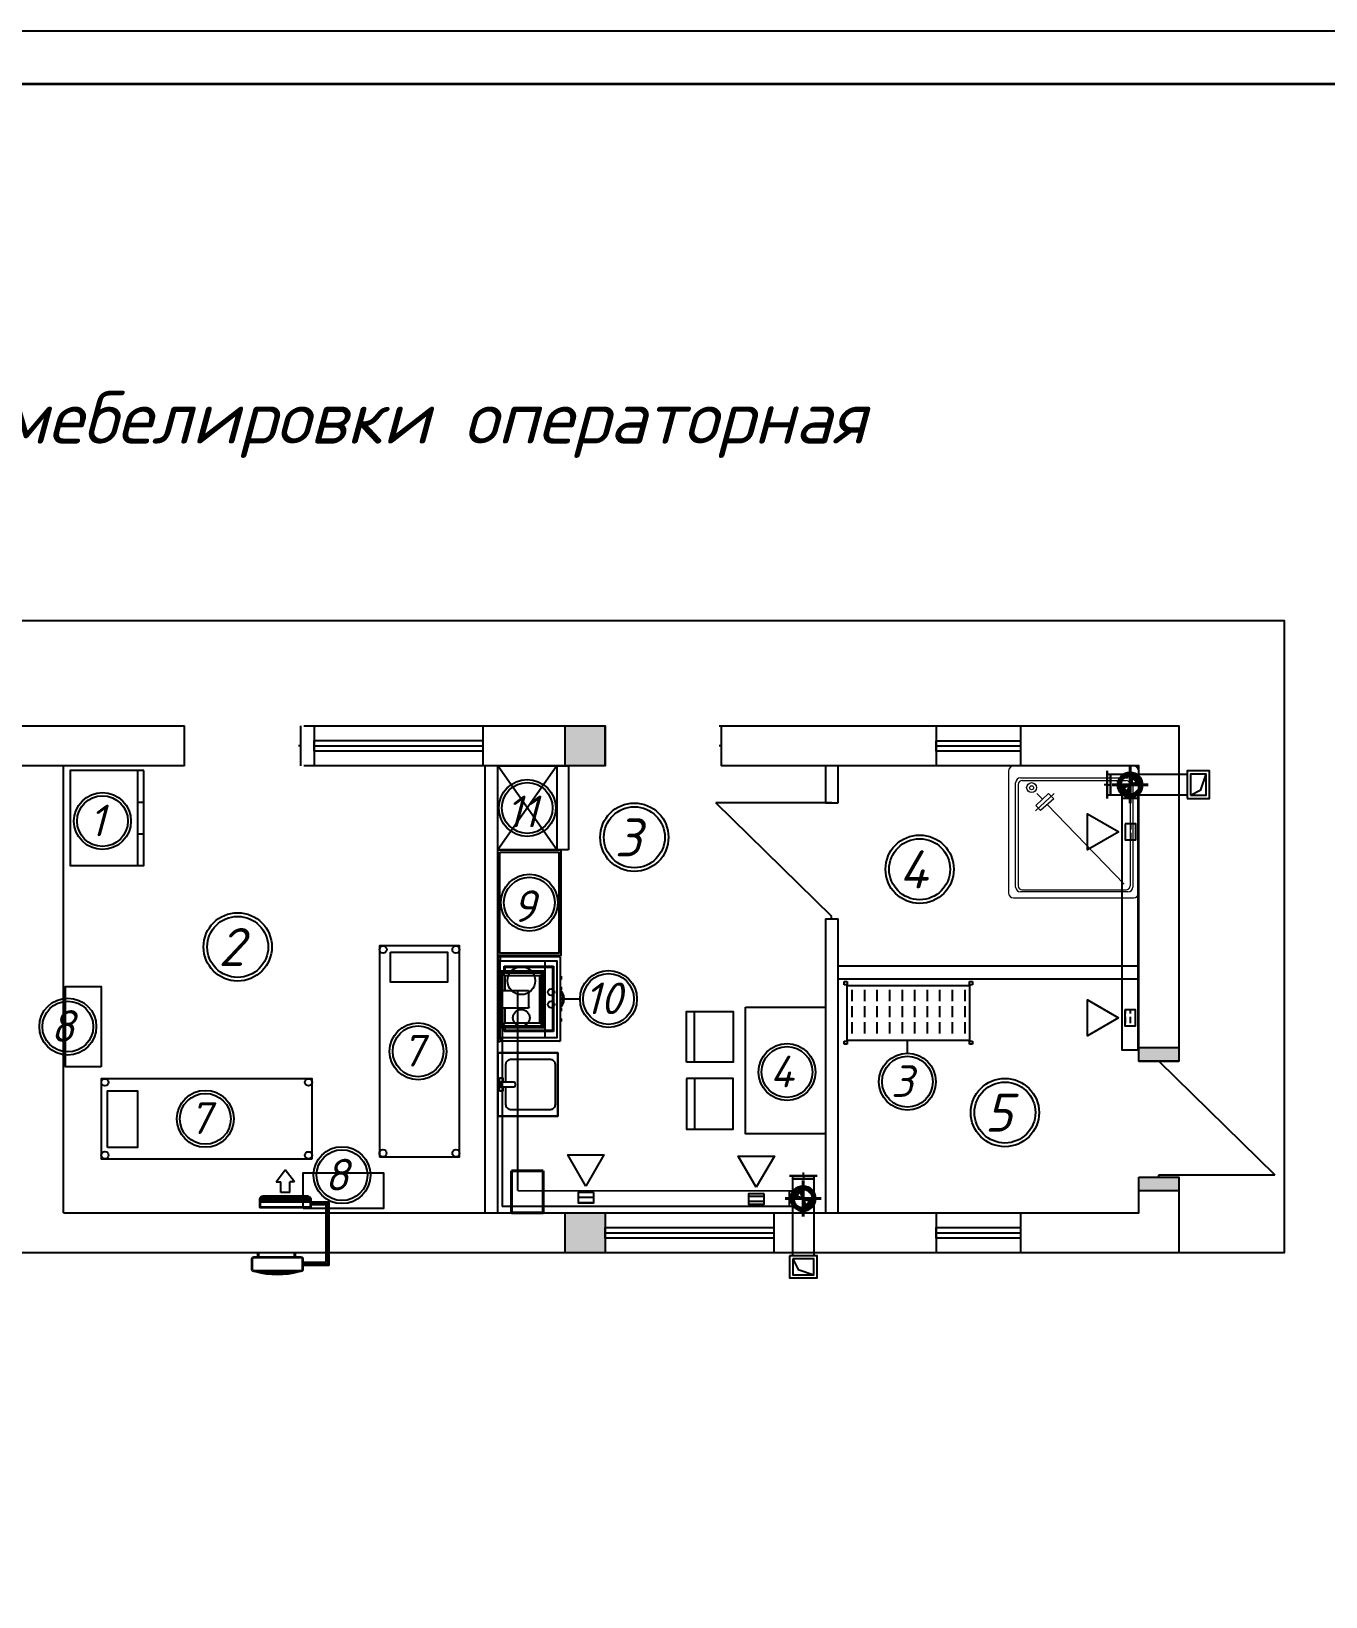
# Model space of a CAD drawing. Extents: x 108150 to 142535, y -18867 to -9422.
# Drawn here: x 141289.6 to 141412.4, y -16699.8 to -16551.3 of the extents above; entities that cross this region are included whole.
import ezdxf
from ezdxf.enums import TextEntityAlignment as Align

# ---------------------------------------------------------------- set-up
doc = ezdxf.new("R2010")
doc.units = 0
doc.header["$MEASUREMENT"] = 0
for name, pattern in [('CENTER', [50.8, 31.75, -6.35, 6.35, -6.35]), ('CONTINUA', [0]), ('DASHDOT', [25.4, 12.7, -6.35, 0, -6.35])]:
    doc.linetypes.add(name, pattern=pattern)
for name, color, linetype, lineweight in [('01_STENY_0.5', 7, 'Continuous', 50), ('Аксонометрия', 116, 'Continuous', 40), ('Приток', 162, 'Continuous', 50), ('Разм.', 8, 'Continuous', 15), ('сантехника', 251, 'Continuous', 20), ('ТХ. ВК', 1, 'Continuous', 30)]:
    doc.layers.add(name, color=color, linetype=linetype, lineweight=lineweight)
for name, color, linetype in [('B-FURNITURE', 8, 'Continuous'), ('elux3d-200-2d', 1, 'CONTINUA'), ('ELUX3D-204-2D', 7, 'Continuous')]:
    doc.layers.add(name, color=color, linetype=linetype)
doc.styles.add('ГОСТ -3', font='isocpeui.ttf', dxfattribs={"height": 3})
doc.styles.add('ГОСТ3', font='isocpeur.ttf', dxfattribs={"oblique": 15, "height": 3})

# ---------------------------------------------------------------- blocks, each defined once
blk = doc.blocks.new('9')
at = {"layer": 'сантехника', "color": 5, "lineweight": 20}
for p, q in [((1891922, 374134), (1891922, 373287)), ((1892792, 374168), (1891957, 374168)), ((1892826, 374134), (1892826, 373287)), ((1892826, 373287), (1892826, 374134)), ((1891972, 373328), (1891972, 374053)), ((1891989, 374041), (1891989, 373337)), ((1892006, 374087), (1892752, 374087)), ((1892018, 374069), (1892739, 374069)), ((1892767, 374041), (1892767, 373337)), ((1892787, 374053), (1892787, 373328)), ((1892239, 373979), (1892110, 373858)), ((1892200, 373978), (1892112, 373895)), ((1892112, 373895), (1892145, 373860)), ((1892118, 373979), (1892158, 373938)), ((1892237, 373941), (1892145, 373860)), ((1892192, 373902), (1892727, 373348)), ((1892200, 373978), (1892237, 373941)), ((1891957, 373253), (1892792, 373253)), ((1892752, 373294), (1892006, 373294)), ((1892018, 373308), (1892739, 373308))]:
    blk.add_line(p, q, dxfattribs=at)
for centre, radius in [((1892083, 374019), 34.8), ((1892083, 374018), 13.7)]:
    blk.add_circle(centre, radius, dxfattribs=at)
for centre, radius, start, end in [((1891957, 374134), 34.2, 90, 180), ((1892792, 374134), 34.2, 0, 90), ((1892006, 374053), 34.2, 90, 180), ((1892018, 374041), 28.5, 90, 180), ((1892739, 374041), 28.5, 0, 90), ((1892752, 374053), 34.2, 0, 90), ((1892018, 373337), 28.5, 180, 270), ((1892739, 373337), 28.5, 270, 0), ((1891957, 373287), 34.2, 180, 270), ((1892006, 373328), 34.2, 180, 270), ((1892752, 373328), 34.2, 270, 0), ((1892792, 373287), 34.2, 270, 0)]:
    blk.add_arc(centre, radius, start, end, dxfattribs=at)
blk = doc.blocks.new('4758')
at = {"layer": '01_STENY_0.5', "lineweight": 25}
for p, q in [((591428, -644781), (591428, -644056)), ((591428, -644056), (592038, -644056)), ((591938, -644781), (591428, -644056)), ((591938, -644056), (591428, -644781)), ((591938, -644056), (591938, -644781)), ((592038, -644056), (592038, -644781)), ((592038, -644781), (591428, -644781))]:
    blk.add_line(p, q, dxfattribs=at)
blk = doc.blocks.new('ru_krihshnihyj_osevoyj_plan')
at = {"color": 0}
for p, q in [((0, 0.75), (0, -0.75)), ((-0.75, 0), (0.75, 0))]:
    blk.add_line(p, q, dxfattribs=at)
blk.add_lwpolyline([(-0.212132, 0.212132), (-0.106066, 0.318198), (0.106066, -0.318198), (0.318198, -0.106066), (-0.318198, 0.106066)], close=True, dxfattribs=at)
for radius in [0.5, 0.403113]:
    blk.add_circle((0, 0), radius, dxfattribs=at)
blk = doc.blocks.new('leg2d-1550')
at = {"layer": 'elux3d-200-2d'}
for p, q in [((0, 0), (0, -25)), ((25, 0), (0, 0)), ((25, -25), (25, 0)), ((0, -25), (25, -25)), ((0, -475), (0, -500)), ((25, -475), (0, -475)), ((25, -500), (25, -475)), ((0, -500), (25, -500))]:
    blk.add_line(p, q, dxfattribs=at)
blk = doc.blocks.new('shelf2d-p50102')
at = {"layer": 'elux3d-200-2d'}
blk.add_lwpolyline([(25, -470), (1000, -470), (1000, -30), (25, -30)], close=True, dxfattribs=at)
at = {"layer": 'ELUX3D-204-2D'}
for p, q in [((62.5, -65), (62.5, -155)), ((162.5, -65), (162.5, -155)), ((262.5, -65), (262.5, -155)), ((362.5, -65), (362.5, -155)), ((462.5, -65), (462.5, -155)), ((562.5, -65), (562.5, -155)), ((662.5, -65), (662.5, -155)), ((762.5, -65), (762.5, -155)), ((862.5, -65), (862.5, -155)), ((962.5, -65), (962.5, -155)), ((62.5, -195), (62.5, -285)), ((162.5, -195), (162.5, -285)), ((262.5, -195), (262.5, -285)), ((362.5, -195), (362.5, -285)), ((462.5, -195), (462.5, -285)), ((562.5, -195), (562.5, -285)), ((662.5, -195), (662.5, -285)), ((762.5, -195), (762.5, -285)), ((862.5, -195), (862.5, -285)), ((962.5, -195), (962.5, -285)), ((62.5, -325), (62.5, -415)), ((162.5, -325), (162.5, -415)), ((262.5, -325), (262.5, -415)), ((362.5, -325), (362.5, -415)), ((462.5, -325), (462.5, -415)), ((562.5, -325), (562.5, -415)), ((662.5, -325), (662.5, -415)), ((762.5, -325), (762.5, -415)), ((862.5, -325), (862.5, -415)), ((962.5, -325), (962.5, -415))]:
    blk.add_line(p, q, dxfattribs=at)
blk = doc.blocks.new('0000aaaaaaaaaaa')
at = {"color": 3, "lineweight": 9, "rotation": 180}
for name, p in [('leg2d-1550', (397315, 884699)), ('shelf2d-p50102', (398315, 884699)), ('leg2d-1550', (398315, 884699))]:
    blk.add_blockref(name, p, dxfattribs=at)
blk = doc.blocks.new('lkjhjhg')
at = {"layer": 'B-FURNITURE', "color": 44}
for p, q in [((-32869, -154749), (-32875, -154749)), ((-32875, -155591), (-32875, -154749)), ((-32869, -154749), (-32277, -154749)), ((-32277, -154741), (-32253, -154741)), ((-32277, -154775), (-32277, -154741)), ((-32253, -155591), (-32253, -154741)), ((-32810, -154844), (-32316, -154844)), ((-32810, -155496), (-32810, -154844)), ((-32800, -154854), (-32326, -154854)), ((-32800, -155486), (-32800, -154854)), ((-32297, -154885), (-32716, -154885)), ((-32716, -154885), (-32397, -154885)), ((-32716, -154885), (-32702, -154899)), ((-32716, -155446), (-32716, -154885)), ((-32702, -154899), (-32301, -154899)), ((-32678, -154930), (-32702, -154899)), ((-32702, -154899), (-32702, -155432)), ((-32326, -154854), (-32326, -154885)), ((-32301, -154899), (-32325, -154930)), ((-32316, -154844), (-32316, -154885)), ((-32301, -154899), (-32300, -154896)), ((-32301, -155081), (-32301, -154899)), ((-32300, -154889), (-32297, -154885)), ((-32297, -154885), (-32297, -155446)), ((-32273, -154885), (-32297, -154885)), ((-32253, -154775), (-32277, -154775)), ((-32273, -155553), (-32273, -154775)), ((-32887, -154944), (-32875, -154944)), ((-32887, -154975), (-32887, -154944)), ((-32887, -154948), (-32875, -154948)), ((-32887, -154960), (-32875, -154960)), ((-32887, -154971), (-32875, -154971)), ((-32875, -154975), (-32887, -154975)), ((-32887, -155049), (-32875, -155049)), ((-32887, -155081), (-32887, -155049)), ((-32887, -155054), (-32875, -155054)), ((-32887, -155065), (-32875, -155065)), ((-32678, -154930), (-32672, -154944)), ((-32325, -154930), (-32678, -154930)), ((-32678, -155400), (-32678, -154930)), ((-32672, -154944), (-32672, -155387)), ((-32325, -155081), (-32325, -154930)), ((-32911, -155137), (-32915, -155170)), ((-32915, -155170), (-32911, -155203)), ((-32900, -155110), (-32911, -155137)), ((-32911, -155203), (-32900, -155230)), ((-32901, -155145), (-32903, -155170)), ((-32903, -155170), (-32901, -155195)), ((-32893, -155123), (-32901, -155145)), ((-32901, -155195), (-32893, -155217)), ((-32885, -155093), (-32900, -155110)), ((-32900, -155230), (-32885, -155247)), ((-32882, -155107), (-32893, -155123)), ((-32893, -155217), (-32882, -155233)), ((-32887, -155076), (-32875, -155076)), ((-32875, -155081), (-32887, -155081)), ((-32887, -155154), (-32875, -155154)), ((-32887, -155186), (-32887, -155154)), ((-32887, -155159), (-32875, -155159)), ((-32887, -155170), (-32875, -155170)), ((-32887, -155181), (-32875, -155181)), ((-32875, -155186), (-32887, -155186)), ((-32885, -155093), (-32875, -155090)), ((-32875, -155104), (-32882, -155107)), ((-32559, -155081), (-32570, -155095)), ((-32297, -155081), (-32559, -155081)), ((-32559, -155250), (-32559, -155081)), ((-32297, -155250), (-32297, -155081)), ((-32887, -155260), (-32875, -155260)), ((-32887, -155291), (-32887, -155260)), ((-32887, -155264), (-32875, -155264)), ((-32887, -155275), (-32875, -155275)), ((-32887, -155287), (-32875, -155287)), ((-32875, -155291), (-32887, -155291)), ((-32887, -155365), (-32875, -155365)), ((-32887, -155396), (-32887, -155365)), ((-32887, -155369), (-32875, -155369)), ((-32887, -155381), (-32875, -155381)), ((-32885, -155247), (-32875, -155250)), ((-32882, -155233), (-32875, -155236)), ((-32672, -155387), (-32678, -155400)), ((-32570, -155236), (-32559, -155250)), ((-32559, -155250), (-32297, -155250)), ((-32325, -155400), (-32325, -155250)), ((-32301, -155432), (-32301, -155250)), ((-32887, -155392), (-32875, -155392)), ((-32875, -155396), (-32887, -155396)), ((-32316, -155496), (-32810, -155496)), ((-32326, -155486), (-32800, -155486)), ((-32702, -155432), (-32716, -155446)), ((-32716, -155446), (-32295, -155446)), ((-32702, -155432), (-32678, -155400)), ((-32301, -155432), (-32702, -155432)), ((-32678, -155400), (-32325, -155400)), ((-32326, -155446), (-32326, -155486)), ((-32325, -155400), (-32301, -155432)), ((-32316, -155446), (-32316, -155496)), ((-32300, -155435), (-32301, -155432)), ((-32297, -155446), (-32300, -155441)), ((-32297, -155446), (-32273, -155446)), ((-32875, -155591), (-32870, -155591)), ((-32875, -155591), (-32875, -155591)), ((-32875, -155591), (-32875, -155591)), ((-32870, -155591), (-32253, -155591)), ((-32277, -155554), (-32253, -155554)), ((-32277, -155587), (-32277, -155554)), ((-32253, -155587), (-32277, -155587)), ((-32256, -155553), (-32273, -155553))]:
    blk.add_line(p, q, dxfattribs=at)
blk = doc.blocks.new('vanna 1x')
at = {"layer": 'ТХ. ВК', "color": 5, "linetype": 'ByBlock', "lineweight": 25}
for p, q in [((663623, 128756), (663763, 128756)), ((663771, 128801), (663740, 128801)), ((663740, 128801), (663740, 128756)), ((663763, 128756), (663763, 128712)), ((663771, 128667), (663771, 128801)), ((663763, 128712), (663623, 128712)), ((663740, 128712), (663740, 128667)), ((663740, 128667), (663771, 128667))]:
    blk.add_line(p, q, dxfattribs=at)
at = {"layer": 'ТХ. ВК', "color": 5}
blk.add_lwpolyline([(663790, 129051), (663790, 128416), (663186, 128416), (663186, 129051)], close=True, dxfattribs=at)
at = {"layer": 'ТХ. ВК', "color": 5, "lineweight": 25}
blk.add_lwpolyline([(663711, 128712), (663711, 128534, -0.414214), (663661, 128484), (663261, 128484, -0.414214), (663211, 128534), (663211, 128934, -0.414214), (663261, 128984), (663661, 128984, -0.414214), (663711, 128934), (663711, 128756)], format="xyb", dxfattribs=at)
at = {"layer": 'ТХ. ВК', "color": 5, "linetype": 'ByBlock', "lineweight": 25, "extrusion": (0, 0, -1)}
blk.add_ellipse((663634, 128734), major_axis=(0, -25.9), ratio=0.818182, start_param=0.552816, end_param=2.588777, dxfattribs=at)

msp = doc.modelspace()

# ---------------------------------------------------------------- hatches: boundary and pattern name
at = {"lineweight": 25}
h = msp.add_hatch(color=252, dxfattribs=at)
h.set_gradient(color1=(91, 91, 91), color2=(115, 115, 115), one_color=1, tint=0.45)
h.paths.add_polyline_path([(141344.0709, -16621.0256), (141340.2709, -16621.0256), (141340.2709, -16617.2256), (141344.0709, -16617.2256)])
h = msp.add_hatch(color=252, dxfattribs=at)
h.set_gradient(color1=(132, 132, 132), color2=(145, 145, 145), one_color=1, tint=0.57)
h.paths.add_polyline_path([(141396.5709, -16649.0256), (141394.6709, -16649.0256), (141394.6709, -16647.7256), (141396.5709, -16647.7256)])
h.paths.add_polyline_path([(141396.5709, -16647.7256), (141398.4709, -16647.7256), (141398.4709, -16649.0256), (141396.5709, -16649.0256)])
h = msp.add_hatch(color=252, dxfattribs=at)
h.set_gradient(color1=(132, 132, 132), color2=(145, 145, 145), one_color=1, tint=0.57)
h.paths.add_polyline_path([(141398.4709, -16660.0256), (141398.4709, -16661.3256), (141396.5709, -16661.3256), (141396.5709, -16660.0256)])
h.paths.add_polyline_path([(141396.5709, -16661.3256), (141394.6709, -16661.3256), (141394.6709, -16660.0256), (141396.5709, -16660.0256)])
h = msp.add_hatch(color=252, dxfattribs=at)
h.set_gradient(color1=(91, 91, 91), color2=(115, 115, 115), one_color=1, tint=0.45)
h.paths.add_polyline_path([(141344.0709, -16667.2256), (141340.2709, -16667.2256), (141340.2709, -16663.4256), (141344.0709, -16663.4256)])
at = {"layer": 'Аксонометрия', "lineweight": 25, "ltscale": 30}
h = msp.add_hatch(dxfattribs=at)
h.set_pattern_fill('ACAD_ISO08W100', color=252, scale=0.1, angle=-90)
h.set_pattern_definition([(270, (141250.8896, -5560.9665), (0.5, -6e-16), [2.4, -0.3, 0.6, -0.3])])
h.paths.add_polyline_path([(141393.388, -16626.5191), (141393.388, -16628.0191), (141394.388, -16628.0191), (141394.388, -16626.5191)])
h = msp.add_hatch(dxfattribs=at)
h.set_pattern_fill('ACAD_ISO08W100', color=252, scale=0.1, angle=-90)
h.set_pattern_definition([(270, (141250.87417, -5543.3138), (0.5, -6e-16), [2.4, -0.3, 0.6, -0.3])])
h.paths.add_polyline_path([(141393.3726, -16644.1718), (141393.3726, -16645.6718), (141394.3726, -16645.6718), (141394.3726, -16644.1718)])
h = msp.add_hatch(dxfattribs=at)
h.set_pattern_fill('ACAD_ISO08W100', color=252, scale=0.1, angle=-180)
h.set_pattern_definition([(180, (152726.3929, -16765.47767), (-7e-16, -0.5), [2.4, -0.3, 0.6, -0.3])])
h.paths.add_polyline_path([(141342.9918, -16661.4815), (141341.4918, -16661.4815), (141341.4918, -16662.4815), (141342.9918, -16662.4815)])
h = msp.add_hatch(dxfattribs=at)
h.set_pattern_fill('ACAD_ISO08W100', color=252, scale=0.1, angle=-180)
h.set_pattern_definition([(180, (152742.5517, -16765.35734), (-7e-16, -0.5), [2.4, -0.3, 0.6, -0.3])])
h.paths.add_polyline_path([(141359.1506, -16661.6018), (141357.6506, -16661.6018), (141357.6506, -16662.6018), (141359.1506, -16662.6018)])

# ---------------------------------------------------------------- linework, layer by layer
at = {"color": 252, "lineweight": 25}
for p, q in [((141316.4709, -16617.2256, -754.4947), (141316.4709, -16621.0256, -754.4947)), ((141332.4709, -16617.2256, -754.4947), (141332.4709, -16621.0256, -754.4947)), ((141344.0709, -16617.2256, -754.4947), (141344.0709, -16621.0256, -754.4947)), ((141375.4639, -16617.2316, -754.4947), (141375.4639, -16621.0316, -754.4947)), ((141383.4639, -16617.2316, -754.4947), (141383.4639, -16621.0316, -754.4947)), ((141315.1709, -16619.1256, -754.4947), (141314.9709, -16619.1256, -754.4947)), ((141316.4709, -16619.1256, -754.4947), (141332.4709, -16619.1256, -754.4947)), ((141355.0709, -16619.1256, -754.4947), (141354.8709, -16619.1256, -754.4947)), ((141375.4639, -16619.1316, -754.4947), (141383.4639, -16619.1316, -754.4947)), ((141292.6742, -16663.4256, -754.4947), (141292.6742, -16621.0256, -754.4947)), ((141332.6742, -16663.4256, -754.4947), (141332.6742, -16621.0256, -754.4947)), ((141333.8742, -16663.4256, -754.4947), (141333.8742, -16621.0256, -754.4947)), ((141364.9742, -16621.0256, -754.4947), (141364.9742, -16624.5169, -754.4947)), ((141366.1742, -16624.5169, -754.4947), (141366.1742, -16621.0256, -754.4947)), ((141365.5742, -16624.5169, -754.4947), (141354.5742, -16624.5169, -754.4947)), ((141365.5742, -16635.3169, -754.4947), (141354.5742, -16624.5169, -754.4947)), ((141364.9742, -16624.5169, -754.4947), (141366.1742, -16624.5169, -754.4947)), ((141364.9742, -16635.5169, -754.4947), (141364.9742, -16663.4256, -754.4947)), ((141364.9742, -16635.5169, -754.4947), (141366.1742, -16635.5169, -754.4947)), ((141365.5419, -16635.5169, -754.4947), (141365.5419, -16635.3169, -754.4947)), ((141366.1742, -16663.4256, -754.4947), (141366.1742, -16635.5169, -754.4947)), ((141394.6709, -16640.0256, -754.4947), (141366.1742, -16640.0256, -754.4947)), ((141366.1742, -16641.2256, -754.4947), (141394.6709, -16641.2256, -754.4947)), ((141340.1681, -16643.1283, -754.4947), (141341.6861, -16643.1283, -754.4947)), ((141372.7367, -16648.2763, -754.4947), (141372.7367, -16647.0644, -754.4947)), ((141394.6709, -16649.0256, -754.4947), (141398.4709, -16649.0256, -754.4947)), ((141396.5709, -16649.0256, -754.4947), (141407.5709, -16659.8256, -754.4947)), ((141396.5709, -16660.0256, -754.4947), (141396.5709, -16659.8256, -754.4947)), ((141396.5709, -16659.8256, -754.4947), (141407.5709, -16659.8256, -754.4947)), ((141344.0709, -16663.4256, -754.4947), (141344.0709, -16667.2256, -754.4947)), ((141344.0709, -16663.4256, -754.4947), (141344.0709, -16667.2256, -754.4947)), ((141360.0709, -16663.4256, -754.4947), (141360.0709, -16667.2256, -754.4947)), ((141375.4639, -16663.4256, -754.4947), (141375.4639, -16667.2256, -754.4947)), ((141383.4639, -16663.4256, -754.4947), (141383.4639, -16667.2256, -754.4947)), ((141344.0709, -16665.3256, -754.4947), (141360.0709, -16665.3256, -754.4947)), ((141375.4639, -16665.3256, -754.4947), (141383.4639, -16665.3256, -754.4947))]:
    msp.add_line(p, q, dxfattribs=at)
at = {"color": 7, "lineweight": 25}
for p, q in [((141299.7182, -16621.4657, -754.4947), (141299.7182, -16630.4657, -754.4947)), ((141299.7182, -16624.4657, -754.4947), (141300.3104, -16624.4657, -754.4947)), ((141299.7182, -16627.4657, -754.4947), (141300.3104, -16627.4657, -754.4947)), ((141338.3566, -16639.5015, -754.4947), (141338.3566, -16646.8301, -754.4947))]:
    msp.add_line(p, q, dxfattribs=at)
at = {"color": 252, "lineweight": 25, "ltscale": 3}
msp.add_line((141317.7753, -16668.2858, -754.4947), (141315.3652, -16668.2858, -754.4947), dxfattribs=at)
at = {"color": 7, "lineweight": 25, "elevation": -754.4947}
for points in [[(141186.3475, -16848.334), (141606.3475, -16848.334), (141606.3475, -16551.334), (141186.3475, -16551.334)], [(141333.8742, -16628.9923), (141339.8742, -16628.9923), (141339.8742, -16638.9923), (141333.8742, -16638.9923)], [(141334.0742, -16629.1923), (141339.6742, -16629.1923), (141339.6742, -16638.7923), (141334.0742, -16638.7923)], [(141322.647, -16658.0988), (141330.2581, -16658.0988), (141330.2581, -16638.0988), (141322.6471, -16638.0988)], [(141323.7176, -16638.7027), (141329.1081, -16638.7027), (141329.1081, -16641.544), (141323.7176, -16641.544)], [(141333.8742, -16646.8301), (141333.8742, -16639.5015), (141339.4671, -16639.5015), (141339.4671, -16646.8301)], [(141296.2746, -16649.5552), (141292.8742, -16649.5552), (141292.8742, -16641.9442), (141296.2746, -16641.9442)], [(141357.3632, -16643.9097), (141364.9742, -16643.9097), (141364.9742, -16655.9097), (141357.3632, -16655.9097)], [(141316.2746, -16658.3034), (141316.2746, -16650.6924), (141296.2746, -16650.6924), (141296.2746, -16658.3034)], [(141296.8785, -16657.2329), (141296.8785, -16651.8424), (141299.7198, -16651.8424), (141299.7198, -16657.2329)], [(141315.4244, -16663.0214), (141315.4244, -16659.621), (141323.0355, -16659.621), (141323.0355, -16663.0214)]]:
    msp.add_lwpolyline(points, close=True, dxfattribs=at)
at = {"color": 7, "lineweight": 35, "elevation": -754.4947}
msp.add_lwpolyline([(141206.3475, -16843.334), (141601.3475, -16843.334), (141601.3475, -16556.334), (141206.3475, -16556.334)], close=True, dxfattribs=at)
at = {"color": 252, "lineweight": 25, "elevation": -754.4947}
for points in [[(141225.4709, -16667.2256), (141215.4709, -16667.2256), (141215.4709, -16607.2256), (141408.4709, -16607.2256), (141408.4709, -16667.2256), (141398.4709, -16667.2256)], [(141398.4709, -16660.0256), (141398.4709, -16667.2256), (141225.4709, -16667.2256), (141225.4709, -16617.2256), (141245.4709, -16617.2256)], [(141280.6536, -16617.2256), (141304.1709, -16617.2256)], [(141304.1709, -16621.0256), (141304.1709, -16617.2256)], [(141315.1709, -16617.2256), (141315.1709, -16621.0256)], [(141315.4709, -16617.2256), (141344.0709, -16617.2256)], [(141344.0709, -16621.0256), (141344.0709, -16617.2256)], [(141354.8709, -16617.2256), (141398.4709, -16617.2256), (141398.4709, -16649.0256)], [(141355.0709, -16617.2256), (141355.0709, -16621.0256)], [(141304.1709, -16621.0256), (141280.6536, -16621.0256)], [(141344.0709, -16621.0256), (141315.4709, -16621.0256)], [(141372.4709, -16621.0256), (141355.0709, -16621.0256)], [(141394.6709, -16649.0256), (141394.6709, -16621.0256), (141372.4709, -16621.0256)], [(141372.4709, -16663.4256), (141394.6709, -16663.4256), (141394.6709, -16660.0256)], [(141292.6742, -16663.4256), (141330.8709, -16663.4256)], [(141330.8709, -16663.4256), (141372.4709, -16663.4256)]]:
    msp.add_lwpolyline(points, dxfattribs=at)
for points in [[(141316.4709, -16618.6256), (141332.4709, -16618.6256), (141332.4709, -16619.6256), (141316.4709, -16619.6256)], [(141340.2709, -16617.2256), (141344.0709, -16617.2256), (141344.0709, -16621.0256), (141340.2709, -16621.0256)], [(141375.4639, -16618.6316), (141383.4639, -16618.6316), (141383.4639, -16619.6316), (141375.4639, -16619.6316)], [(141394.6709, -16647.7256), (141398.4709, -16647.7256), (141398.4709, -16649.0256), (141394.6709, -16649.0256)], [(141394.6709, -16660.0256), (141398.4709, -16660.0256), (141398.4709, -16661.3256), (141394.6709, -16661.3256)], [(141340.2709, -16663.4256), (141344.0709, -16663.4256), (141344.0709, -16667.2256), (141340.2709, -16667.2256)], [(141344.0709, -16664.8256), (141360.0709, -16664.8256), (141360.0709, -16665.8256), (141344.0709, -16665.8256)], [(141375.4639, -16664.8256), (141383.4639, -16664.8256), (141383.4639, -16665.8256), (141375.4639, -16665.8256)]]:
    msp.add_lwpolyline(points, close=True, dxfattribs=at)
at = {"color": 7, "lineweight": 25, "elevation": -754.4947}
for points in [[(141300.3104, -16621.4657), (141293.3104, -16621.4657), (141293.3104, -16630.4657), (141300.3104, -16630.4657), (141300.3104, -16621.4657)], [(141352.5398, -16649.1312), (141352.5398, -16644.3312)], [(141352.5398, -16650.6883), (141352.5398, -16655.4883)]]:
    msp.add_lwpolyline(points, dxfattribs=at)
at = {"color": 6, "lineweight": 25, "ltscale": 3, "elevation": -754.4947}
msp.add_lwpolyline([(141315.4197, -16662.0803), (141315.1197, -16662.3803), (141311.7197, -16662.3803), (141311.4197, -16662.0803)], dxfattribs=at)
at = {"color": 252, "lineweight": 25}
for centre, radius in [((141336.6765, -16625.0089, -754.4947), 2.7), ((141336.6765, -16625.0089, -754.4947), 2.4093), ((141296.3851, -16626.2562, -754.4947), 2.7), ((141296.3851, -16626.2562, -754.4947), 2.4093), ((141336.8742, -16633.9923, -754.4947), 2.7), ((141336.8742, -16633.9923, -754.4947), 2.7), ((141336.8742, -16633.9923, -754.4947), 2.4093), ((141336.8742, -16633.9923, -754.4947), 2.4093), ((141344.3861, -16643.1283, -754.4947), 2.7), ((141344.3861, -16643.1283, -754.4947), 2.4093), ((141293.0982, -16645.7497, -754.4947), 2.7), ((141293.0982, -16645.7497, -754.4947), 2.4093), ((141326.3209, -16648.101, -754.4947), 2.7), ((141326.3209, -16648.101, -754.4947), 2.4093), ((141361.317, -16650.0634, -754.4947), 2.7), ((141361.317, -16650.0634, -754.4947), 2.4093), ((141372.7367, -16650.9763, -754.4947), 2.7), ((141372.7367, -16650.9763, -754.4947), 2.4093), ((141306.1429, -16654.5002, -754.4947), 2.7), ((141306.1429, -16654.5002, -754.4947), 2.4093), ((141319.1019, -16659.8496, -754.4947), 2.7), ((141319.1019, -16659.8496, -754.4947), 2.4093)]:
    msp.add_circle(centre, radius, dxfattribs=at)
at = {"color": 1, "lineweight": 25}
for centre, radius in [((141346.8348, -16627.7923, -754.4947), 3.24), ((141346.8348, -16627.7923, -754.4947), 2.8912), ((141373.896, -16630.8242, -754.4947), 3.24), ((141373.896, -16630.8242, -754.4947), 2.8912), ((141309.2115, -16638.19, -754.4947), 3.24), ((141309.2115, -16638.19, -754.4947), 2.8912), ((141381.9817, -16653.9046, -754.4947), 3.24), ((141381.9817, -16653.9046, -754.4947), 2.8912)]:
    msp.add_circle(centre, radius, dxfattribs=at)
at = {"color": 7, "lineweight": 25}
for centre, radius in [((141322.9994, -16638.4433, -754.4947), 0.3426), ((141329.9155, -16638.4477, -754.4947), 0.3426), ((141336.1154, -16641.3963, -754.4947), 1.3222), ((141338.9506, -16642.4789, -754.4947), 0.3075), ((141338.9506, -16643.662, -754.4947), 0.3075), ((141336.1154, -16644.9271, -754.4947), 0.8), ((141296.6235, -16651.035, -754.4947), 0.3426), ((141315.932, -16651.035, -754.4947), 0.3426), ((141296.6191, -16657.9511, -754.4947), 0.3426), ((141315.932, -16657.9608, -754.4947), 0.3426), ((141322.9897, -16657.7561, -754.4947), 0.3426), ((141329.9155, -16657.7561, -754.4947), 0.3426)]:
    msp.add_circle(centre, radius, dxfattribs=at)
at = {"layer": '01_STENY_0.5', "color": 7, "lineweight": 25, "elevation": -754.4947}
for points in [[(141351.796, -16649.1312), (141351.796, -16644.3312), (141356.2182, -16644.3312), (141356.2182, -16649.1312)], [(141351.796, -16650.6883), (141351.796, -16655.4883), (141356.2182, -16655.4883), (141356.2182, -16650.6883)]]:
    msp.add_lwpolyline(points, close=True, dxfattribs=at)
at = {"layer": 'Аксонометрия', "color": 252, "linetype": 'DASHDOT', "lineweight": 25}
for p, q in [((141391.6877, -16622.8042, -754.4947), (141391.3877, -16622.8042, -754.4947)), ((141391.6877, -16622.8042, -754.4947), (141391.9877, -16622.8042, -754.4947)), ((141362.8655, -16659.9015, -754.4947), (141362.8655, -16659.6015, -754.4947)), ((141362.8655, -16659.9015, -754.4947), (141362.8655, -16660.2015, -754.4947))]:
    msp.add_line(p, q, dxfattribs=at)
at = {"layer": 'Аксонометрия', "color": 252, "lineweight": 25}
for p, q in [((141394.606, -16624.1042, -754.4947), (141393.106, -16624.1042, -754.4947)), ((141334.2946, -16642.3696, -754.4947), (141334.2834, -16662.8047, -754.4947)), ((141335.7843, -16661.3055, -754.4947), (141335.7937, -16642.3696, -754.4947)), ((141361.5655, -16662.8198, -754.4947), (141361.5655, -16661.3198, -754.4947))]:
    msp.add_line(p, q, dxfattribs=at)
at = {"layer": 'Аксонометрия', "color": 252, "lineweight": 25, "elevation": -754.4947}
for points in [[(141391.6877, -16621.5042), (141391.6877, -16624.1042)], [(141391.6877, -16624.1042), (141391.6877, -16621.5042)], [(141391.6877, -16621.8042), (141391.9877, -16621.8042), (141391.9877, -16623.8042), (141391.6877, -16623.8042)], [(141398.206, -16623.8042), (141391.9877, -16623.8042), (141391.9877, -16621.8042), (141398.206, -16621.8042)], [(141398.206, -16621.8042), (141399.2782, -16621.8042)], [(141399.5782, -16623.8042), (141400.5782, -16623.3042), (141401.0782, -16621.8042)], [(141393.9753, -16623.8042), (141391.8753, -16623.8042)], [(141394.606, -16623.8042), (141394.606, -16647.9816), (141393.106, -16647.9816), (141393.106, -16623.8042)], [(141393.106, -16624.1042), (141393.106, -16623.8042), (141394.606, -16623.8042), (141394.606, -16624.1042)], [(141394.606, -16623.8042), (141394.606, -16624.1042), (141393.106, -16624.1042), (141393.106, -16623.8042)], [(141399.2782, -16623.8042), (141398.206, -16623.8042)], [(141364.1655, -16659.9015), (141361.5655, -16659.9015)], [(141361.5655, -16659.9015), (141364.1655, -16659.9015)], [(141363.8655, -16659.9015), (141363.8655, -16660.2015), (141361.8655, -16660.2015), (141361.8655, -16659.9015)], [(141361.8655, -16662.1891), (141361.8655, -16660.0891)], [(141361.8655, -16666.4198), (141361.8655, -16660.2015), (141363.8655, -16660.2015), (141363.8655, -16666.4198)], [(141335.7843, -16661.3055), (141361.8655, -16661.3198)], [(141361.5655, -16661.3198), (141361.8655, -16661.3198), (141361.8655, -16662.8198), (141361.5655, -16662.8198)], [(141361.8655, -16662.8198), (141361.5655, -16662.8198), (141361.5655, -16661.3198), (141361.8655, -16661.3198)], [(141361.8655, -16662.8198), (141334.2838, -16662.8047)], [(141361.8655, -16667.492), (141361.8655, -16666.4198)], [(141363.8655, -16666.4198), (141363.8655, -16667.492)], [(141361.8655, -16667.792), (141362.3655, -16668.792), (141363.8655, -16669.292)]]:
    msp.add_lwpolyline(points, dxfattribs=at)
for points in [[(141399.2782, -16624.1042), (141401.3782, -16624.1042), (141401.3782, -16621.5042), (141399.2782, -16621.5042)], [(141399.5782, -16623.8042), (141401.0782, -16623.8042), (141401.0782, -16621.8042), (141399.5782, -16621.8042)], [(141361.5655, -16667.492), (141361.5655, -16669.592), (141364.1655, -16669.592), (141364.1655, -16667.492)], [(141361.8655, -16667.792), (141361.8655, -16669.292), (141363.8655, -16669.292), (141363.8655, -16667.792)]]:
    msp.add_lwpolyline(points, close=True, dxfattribs=at)
at = {"layer": 'Аксонометрия', "color": 252, "lineweight": 25, "ltscale": 30, "elevation": -754.4947}
for points in [[(141392.786, -16627.2691), (141389.8199, -16628.9815), (141389.8199, -16625.5566)], [(141393.388, -16626.5191), (141393.388, -16628.0191), (141394.388, -16628.0191), (141394.388, -16626.5191)], [(141392.7706, -16644.9218), (141389.8045, -16646.6343), (141389.8045, -16643.2093)], [(141393.3726, -16644.1718), (141393.3726, -16645.6718), (141394.3726, -16645.6718), (141394.3726, -16644.1718)], [(141342.2418, -16660.8795), (141340.5294, -16657.9134), (141343.9543, -16657.9134)], [(141358.4006, -16660.9998), (141356.6882, -16658.0337), (141360.1131, -16658.0337)], [(141342.9918, -16661.4815), (141341.4918, -16661.4815), (141341.4918, -16662.4815), (141342.9918, -16662.4815)], [(141359.1506, -16661.6018), (141357.6506, -16661.6018), (141357.6506, -16662.6018), (141359.1506, -16662.6018)]]:
    msp.add_lwpolyline(points, close=True, dxfattribs=at)
at = {"layer": 'Приток', "color": 6, "lineweight": 25, "ltscale": 100}
for p, q in [((141312.858, -16660.4913, -754.4947), (141313.7245, -16659.3346, -754.4947)), ((141314.5911, -16660.4913, -754.4947), (141313.7245, -16659.3346, -754.4947)), ((141312.858, -16660.4913, -754.4947), (141313.3027, -16660.4913, -754.4947)), ((141314.1464, -16661.4921, -754.4947), (141313.3027, -16661.4921, -754.4947)), ((141314.5911, -16660.4913, -754.4947), (141314.1464, -16660.4913, -754.4947))]:
    msp.add_line(p, q, dxfattribs=at)
at = {"layer": 'Приток', "color": 6, "lineweight": 25}
for p, q in [((141313.3027, -16661.4921, -754.4947), (141313.3027, -16660.4913, -754.4947)), ((141314.1464, -16661.4921, -754.4947), (141314.1464, -16660.4913, -754.4947)), ((141311.1195, -16667.6108, -754.4947), (141311.1195, -16667.2256, -754.4947)), ((141311.232, -16667.6108, -754.4947), (141311.232, -16667.2256, -754.4947)), ((141314.5863, -16667.6108, -754.4947), (141314.5863, -16667.2256, -754.4947)), ((141314.6988, -16667.6108, -754.4947), (141314.6988, -16667.2256, -754.4947))]:
    msp.add_line(p, q, dxfattribs=at)
at = {"layer": 'Приток', "color": 6, "lineweight": 35, "ltscale": 100}
for p, q in [((141316.1039, -16662.3553, -754.4947), (141311.3452, -16662.3553, -754.4947)), ((141315.9051, -16661.9211, -754.4947), (141311.5455, -16661.9211, -754.4947)), ((141315.9051, -16661.9301, -754.4947), (141311.5455, -16661.9301, -754.4947)), ((141315.9051, -16661.942, -754.4947), (141311.5455, -16661.942, -754.4947)), ((141315.9051, -16661.9594, -754.4947), (141311.5455, -16661.9594, -754.4947)), ((141315.9051, -16661.9811, -754.4947), (141311.5455, -16661.9811, -754.4947)), ((141315.9051, -16662.0028, -754.4947), (141311.5455, -16662.0028, -754.4947)), ((141315.9051, -16662.0299, -754.4947), (141311.5455, -16662.0299, -754.4947)), ((141315.9051, -16662.0646, -754.4947), (141311.5455, -16662.0646, -754.4947)), ((141315.9051, -16662.0982, -754.4947), (141311.5455, -16662.0982, -754.4947)), ((141315.9051, -16662.134, -754.4947), (141311.5455, -16662.134, -754.4947)), ((141315.9051, -16662.1708, -754.4947), (141311.5455, -16662.1708, -754.4947)), ((141315.9051, -16662.2118, -754.4947), (141311.5455, -16662.2118, -754.4947)), ((141311.1871, -16668.9608, -754.4947), (141311.1871, -16669.0212, -754.4947)), ((141311.282, -16668.9608, -754.4947), (141311.282, -16669.0426, -754.4947)), ((141314.6474, -16669.0469, -754.4947), (141311.3016, -16669.0469, -754.4947)), ((141311.3769, -16668.9608, -754.4947), (141311.3769, -16669.0628, -754.4947)), ((141311.4717, -16668.9608, -754.4947), (141311.4717, -16669.0818, -754.4947)), ((141311.5666, -16668.9608, -754.4947), (141311.5666, -16669.0996, -754.4947)), ((141311.6615, -16668.9608, -754.4947), (141311.6615, -16669.1162, -754.4947)), ((141311.7564, -16668.9608, -754.4947), (141311.7564, -16669.1317, -754.4947)), ((141311.8513, -16668.9608, -754.4947), (141311.8513, -16669.1459, -754.4947)), ((141311.9461, -16668.9608, -754.4947), (141311.9461, -16669.1589, -754.4947)), ((141312.041, -16668.9525, -754.4947), (141312.041, -16669.1708, -754.4947)), ((141312.1359, -16668.9608, -754.4947), (141312.1359, -16669.1816, -754.4947)), ((141312.2308, -16668.9608, -754.4947), (141312.2308, -16669.1911, -754.4947)), ((141312.3256, -16668.9608, -754.4947), (141312.3256, -16669.1995, -754.4947)), ((141312.4205, -16668.9608, -754.4947), (141312.4205, -16669.2068, -754.4947)), ((141312.5154, -16668.9608, -754.4947), (141312.5154, -16669.2129, -754.4947)), ((141312.6103, -16668.9608, -754.4947), (141312.6103, -16669.2178, -754.4947)), ((141312.7051, -16668.9608, -754.4947), (141312.7051, -16669.2216, -754.4947)), ((141312.8, -16668.9608, -754.4947), (141312.8, -16669.2243, -754.4947)), ((141312.8949, -16668.9608, -754.4947), (141312.8949, -16669.2258, -754.4947)), ((141312.9898, -16668.9608, -754.4947), (141312.9898, -16669.2262, -754.4947)), ((141313.0847, -16668.9608, -754.4947), (141313.0847, -16669.2255, -754.4947)), ((141313.1795, -16668.9608, -754.4947), (141313.1795, -16669.2236, -754.4947)), ((141313.2744, -16668.9608, -754.4947), (141313.2744, -16669.2205, -754.4947)), ((141313.3693, -16668.9608, -754.4947), (141313.3693, -16669.2164, -754.4947)), ((141313.4642, -16668.9608, -754.4947), (141313.4642, -16669.211, -754.4947)), ((141313.559, -16668.9608, -754.4947), (141313.559, -16669.2046, -754.4947)), ((141313.6539, -16668.9608, -754.4947), (141313.6539, -16669.1969, -754.4947)), ((141313.7488, -16668.9608, -754.4947), (141313.7488, -16669.1882, -754.4947)), ((141313.8437, -16668.9608, -754.4947), (141313.8437, -16669.1782, -754.4947)), ((141313.9385, -16668.9608, -754.4947), (141313.9385, -16669.1671, -754.4947)), ((141314.0334, -16668.9608, -754.4947), (141314.0334, -16669.1549, -754.4947)), ((141314.1283, -16668.9608, -754.4947), (141314.1283, -16669.1414, -754.4947)), ((141314.2232, -16668.9608, -754.4947), (141314.2232, -16669.1268, -754.4947)), ((141314.3181, -16668.9608, -754.4947), (141314.3181, -16669.111, -754.4947)), ((141314.4129, -16668.9608, -754.4947), (141314.4129, -16669.0941, -754.4947)), ((141314.5078, -16668.9608, -754.4947), (141314.5078, -16669.0759, -754.4947)), ((141314.6027, -16668.9608, -754.4947), (141314.6027, -16669.0565, -754.4947))]:
    msp.add_line(p, q, dxfattribs=at)
at = {"layer": 'Приток', "color": 252, "lineweight": 25}
for p, q in [((141317.8998, -16662.3928, -754.4947), (141311.3452, -16662.3928, -754.4947)), ((141317.6186, -16662.6741, -754.4947), (141316.1039, -16662.6741, -754.4947)), ((141317.6186, -16668.1452, -754.4947), (141317.6186, -16662.6741, -754.4947)), ((141317.8998, -16668.4264, -754.4947), (141317.8998, -16662.3928, -754.4947)), ((141317.6186, -16668.1452, -754.4947), (141315.3652, -16668.1452, -754.4947)), ((141317.8998, -16668.4264, -754.4947), (141315.3652, -16668.4264, -754.4947))]:
    msp.add_line(p, q, dxfattribs=at)
at = {"layer": 'Приток', "color": 252, "linetype": 'CENTER', "lineweight": 25, "ltscale": 5}
for p, q in [((141316.1039, -16662.529, -754.4947), (141317.7753, -16662.529, -754.4947)), ((141317.7753, -16662.529, -754.4947), (141317.7753, -16668.2858, -754.4947))]:
    msp.add_line(p, q, dxfattribs=at)
at = {"layer": 'Приток', "color": 6, "lineweight": 35, "ltscale": 100, "elevation": -754.4947}
for points in [[(141311.6265, -16661.8512), (141315.8226, -16661.8512, -0.42240875), (141316.1039, -16662.1324), (141316.1039, -16662.9256), (141311.3452, -16662.9256), (141311.3452, -16662.1324, -0.41421356)], [(141310.5839, -16668.7921), (141310.5839, -16667.7796, -0.41421356), (141310.7527, -16667.6108), (141315.1964, -16667.6108, -0.41421356), (141315.3652, -16667.7796), (141315.3652, -16668.7921, -0.41421356), (141315.1964, -16668.9608), (141310.7527, -16668.9608, -0.41421356)]]:
    msp.add_lwpolyline(points, format="xyb", close=True, dxfattribs=at)
msp.add_lwpolyline([(141311.5455, -16662.2607), (141311.5455, -16661.9121), (141315.9051, -16661.9121), (141315.9051, -16662.2607)], close=True, dxfattribs=at)
at = {"layer": 'Приток', "color": 6, "lineweight": 35, "ltscale": 100}
msp.add_arc((141312.9745, -16661.3343, -754.4947), 7.892, 255.097875, 284.902125, dxfattribs=at)
at = {"layer": 'Разм.', "color": 1, "linetype": 'ByBlock', "lineweight": 40, "ltscale": 2}
for p, q in [((141335.1967, -16663.4256, -754.4947), (141335.1967, -16659.4256, -754.4947)), ((141335.1967, -16659.4256, -754.4947), (141338.1967, -16659.4256, -754.4947)), ((141338.1967, -16663.4256, -754.4947), (141338.1967, -16659.4256, -754.4947)), ((141335.1967, -16663.4256, -754.4947), (141338.1967, -16663.4256, -754.4947))]:
    msp.add_line(p, q, dxfattribs=at)

# ---------------------------------------------------------------- block references
at = {"color": 7, "lineweight": 25, "xscale": 0.0109892549949005, "yscale": 0.0109892549949005, "zscale": 0.0109892549949005}
msp.add_blockref('4758', (134834.5258, -9543.3347, -754.4947), dxfattribs=at)
at = {"color": 0, "lineweight": 25}
for name, p, xscale, yscale, zscale in [('9', (115555.1767, -21728.9181, -754.4947), 0.01365127255587995, 0.01365127255587995, 0.01365127255587995), ('vanna 1x', (147605.9089, -17867.6276, -754.4947), -0.009448818897637795, 0.009448818897637795, 0.009448818897637795)]:
    msp.add_blockref(name, p, dxfattribs=dict(at, xscale=xscale, yscale=yscale, zscale=zscale))
at = {"color": 252, "lineweight": 0, "xscale": 0.009508981740011474, "yscale": 0.009508981740011474, "zscale": 0.009508981740011474, "rotation": 180}
msp.add_blockref('lkjhjhg', (141027.1846, -18118.6369, -754.4947), dxfattribs=at)
at = {"color": 135, "xscale": -0.01188118811880983, "yscale": 0.01188118811880983, "zscale": 0.01188118811880983, "rotation": 180}
msp.add_blockref('0000aaaaaaaaaaa', (136646.4539, -6130.2107, -754.4947), dxfattribs=at)
at = {"layer": 'Аксонометрия', "color": 252, "lineweight": 25, "ltscale": 30, "xscale": -2.281157226562501, "yscale": 2.281157226562501, "zscale": 2.281157226562501}
msp.add_blockref('ru_krihshnihyj_osevoyj_plan', (141393.8562, -16622.83, -754.4947), dxfattribs=at)
at = {"layer": 'Аксонометрия', "color": 252, "lineweight": 25, "ltscale": 30, "xscale": -2.281157226562501, "yscale": 2.281157226562501, "zscale": 2.281157226562501, "rotation": 270}
msp.add_blockref('ru_krihshnihyj_osevoyj_plan', (141362.8397, -16662.07, -754.4947), dxfattribs=at)

# ---------------------------------------------------------------- texts
at = {"color": 7, "style": 'ГОСТ -3'}
msp.add_text('План мебелировки операторная ', height=5, dxfattribs=at).set_placement((141267.9737, -16590.4481, -754.4947))
at = {"color": 252, "linetype": 'Continuous', "lineweight": 25, "style": 'ГОСТ3', "oblique": 15}
for s, p in [('11', (141336.1713, -16625.3444, -754.4947)), ('1', (141295.88, -16626.2, -754.4947)), ('9', (141336.3691, -16634.3277, -754.4947)), ('10', (141343.881, -16643.0721, -754.4947)), ('8', (141292.5931, -16645.6935, -754.4947)), ('7', (141325.8158, -16648.0448, -754.4947)), ('4', (141360.8118, -16650.0072, -754.4947)), ('3', (141372.2315, -16650.9201, -754.4947)), ('7', (141305.6378, -16654.4439, -754.4947)), ('8', (141318.5968, -16659.7934, -754.4947))]:
    msp.add_text(s, height=3, dxfattribs=at).set_placement(p, align=Align.MIDDLE)
at = {"color": 1, "linetype": 'Continuous', "lineweight": 25, "style": 'ГОСТ3', "oblique": 15}
for s, p in [('3', (141346.2286, -16627.8032, -754.4947)), ('4', (141373.2899, -16630.835, -754.4947)), ('2', (141308.6053, -16638.2008, -754.4947)), ('5', (141381.3755, -16653.9154, -754.4947))]:
    msp.add_text(s, height=3.6, dxfattribs=at).set_placement(p, align=Align.MIDDLE)

doc.saveas('drawing.dxf')
